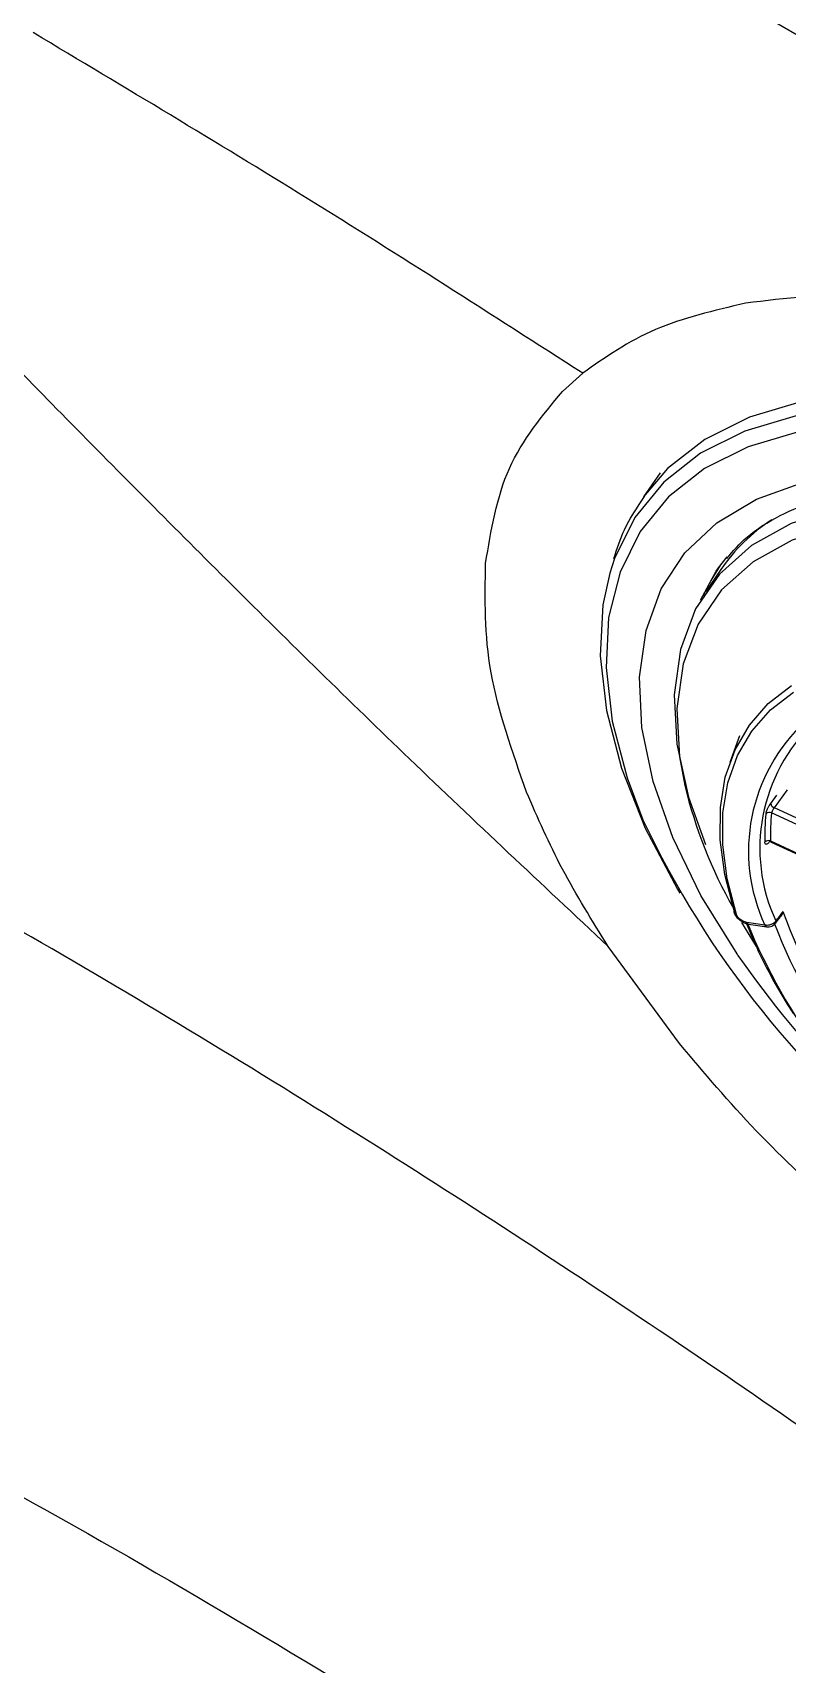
# Model space of a CAD drawing. Extents: x 400 to 501, y 484 to 634.
# Drawn here: x 462.256 to 463.317, y 564.913 to 567.205 of the extents above; entities that cross this region are included whole.
import ezdxf

# ---------------------------------------------------------------- set-up
doc = ezdxf.new("R2010")
doc.units = 0
doc.header["$MEASUREMENT"] = 0
doc.layers.add('DIM', color=3, linetype='Continuous')
doc.layers.add('GEOMETRY', color=3, linetype='Continuous', lineweight=25)

# ---------------------------------------------------------------- blocks, each defined once
blk = doc.blocks.new('2026 GRANDEE')
at = {"layer": 'GEOMETRY', "ltscale": 16}
for p, q in [((12.6048, -30.1142), (12.5762, -30.14)), ((12.7138, -30.2543), (12.6902, -30.2877)), ((12.7989, -30.3899), (12.7779, -30.4209)), ((12.7957, -30.3874), (12.8076, -30.372)), ((12.825, -30.6234), (12.8115, -30.661)), ((12.8691, -30.7184), (12.8776, -30.7068)), ((12.8741, -30.7245), (12.8924, -30.6994)), ((12.9506, -30.7688), (12.8703, -30.7317)), ((12.9536, -30.7612), (12.8741, -30.7245)), ((12.8678, -30.7714), (12.867, -30.7726)), ((12.8688, -30.7712), (12.949, -30.8082)), ((12.8695, -30.7727), (12.9495, -30.8095)), ((12.8697, -30.7727), (12.8695, -30.7727)), ((12.8761, -30.8864), (12.8859, -30.873)), ((12.8861, -30.8701), (12.8762, -30.8836)), ((12.8279, -30.8857), (12.8485, -30.9192)), ((12.8607, -30.8895), (12.8352, -30.8857)), ((12.8379, -30.888), (12.8634, -30.8918)), ((12.7406, -31.0558), (12.6406, -30.9193))]:
    blk.add_line(p, q, dxfattribs=at)
at = {"layer": 'GEOMETRY', "ltscale": 16, "flags": 128}
for points in [[(13.6911, -30.3502), (13.5874, -30.2929), (13.4825, -30.2438), (13.3779, -30.2038), (13.2751, -30.1734), (13.1757, -30.153), (13.081, -30.143), (12.9925, -30.1435), (12.9114, -30.1545), (12.839, -30.1758), (12.7762, -30.2072), (12.7241, -30.2481), (12.6902, -30.2877)], [(13.6688, -30.3877), (13.5677, -30.3317), (13.4653, -30.2838), (13.3632, -30.2447), (13.2629, -30.2151), (13.1659, -30.1952), (13.0735, -30.1854), (12.9871, -30.1859), (12.908, -30.1966), (12.8373, -30.2175), (12.7761, -30.248), (12.7252, -30.288), (12.6854, -30.3366), (12.6573, -30.3934), (12.6412, -30.4573), (12.6375, -30.5275), (12.6461, -30.603), (12.667, -30.6826), (12.6893, -30.7415)], [(13.6792, -30.3686), (13.5762, -30.3116), (13.472, -30.2629), (13.3681, -30.2231), (13.266, -30.1929), (13.1672, -30.1727), (13.0731, -30.1628), (12.9852, -30.1633), (12.9047, -30.1742), (12.8327, -30.1954), (12.7704, -30.2265), (12.7186, -30.2671), (12.6781, -30.3167), (12.6495, -30.3744), (12.6428, -30.3948)], [(12.823, -30.9319), (12.8217, -30.9299), (12.771, -30.8478), (12.7315, -30.7665), (12.7036, -30.6875), (12.6879, -30.6118), (12.6846, -30.5409), (12.6937, -30.4756), (12.7151, -30.4172), (12.7485, -30.3664), (12.7933, -30.3242), (12.8488, -30.2911), (12.9141, -30.2677), (12.9883, -30.2544), (13.0701, -30.2514), (13.1583, -30.2586), (13.2514, -30.2761), (13.3481, -30.3035), (13.4467, -30.3404), (13.5457, -30.3862), (13.6436, -30.4402)], [(13.0718, -30.2928), (13.038, -30.2941), (12.9636, -30.3046), (12.8979, -30.3254), (12.842, -30.3562), (12.7969, -30.3964), (12.7634, -30.4453), (12.742, -30.5021), (12.7331, -30.5658), (12.7369, -30.6353), (12.7532, -30.7095), (12.7771, -30.776)], [(13.169, -30.323), (13.117, -30.318), (13.0366, -30.3181), (12.9636, -30.3284), (12.899, -30.3488), (12.8441, -30.379), (12.7999, -30.4185), (12.7669, -30.4665), (12.7459, -30.5223), (12.7372, -30.5849), (12.7409, -30.6532), (12.7483, -30.6931)], [(12.7703, -30.433), (12.7923, -30.3924), (12.7957, -30.3874)], [(12.7985, -30.3834), (12.7848, -30.4053), (12.774, -30.4269)], [(12.6428, -30.3948), (12.6331, -30.4395), (12.6293, -30.511), (12.6381, -30.5878), (12.6593, -30.6689), (12.6927, -30.753), (12.7378, -30.8389), (12.7412, -30.8446)], [(12.8175, -30.8687), (12.8044, -30.8181), (12.7979, -30.7697), (12.7982, -30.7241), (12.8052, -30.6817), (12.8189, -30.643), (12.8391, -30.6084), (12.8656, -30.5783), (12.8981, -30.553)], [(12.821, -30.8746), (12.808, -30.8245), (12.8016, -30.7766), (12.8019, -30.7315), (12.8089, -30.6895), (12.8224, -30.6512), (12.8424, -30.617), (12.8686, -30.5872), (12.9008, -30.5622)], [(12.8784, -30.9773), (12.8922, -31.0004), (12.9008, -31.0142)]]:
    blk.add_lwpolyline(points, dxfattribs=at)
at = {"layer": 'GEOMETRY', "ltscale": 256}
for centre, radius, start, end in [((13.0104, -30.5351), 0.2566, 123.0448, 145.5241), ((13.0845, -30.7853), 0.2468, 132.4952, 204.9724), ((13.0969, -30.7814), 0.2432, 133.6634, 204.8474), ((13.3932, -30.5377), 0.6634, 193.5461, 209.6131), ((13.1294, -30.7637), 0.2688, 173.4708, 181.9788), ((12.8673, -30.7375), 0.0065, 61.7616, 138.8619), ((13.135, -30.762), 0.2664, 173.471, 181.9787), ((12.8768, -30.7173), 0.00775, 188.1686, 249.7593), ((13.9306, -30.1535), 1.3735, 205.3485, 231.7947), ((12.866, -30.7775), 0.00686, 66.1184, 139.4008), ((12.8689, -30.7724), 0.00195, 135.125, 185.2844), ((12.8216, -30.8703), 0.00436, 159.0903, 262.5485), ((13.5322, -30.6421), 0.6851, 199.434, 218.6534), ((13.4656, -30.6385), 0.6779, 201.3992, 209.9873), ((12.8387, -30.8844), 0.00372, 199.9925, 257.3673), ((13.6901, -30.528), 0.9263, 202.7178, 229.2296), ((12.8642, -30.8882), 0.00372, 200.0222, 256.9889), ((13.5384, -30.6369), 0.7096, 200.6751, 218.5533), ((12.8735, -30.8849), 0.00303, 324.4261, 24.1338), ((13.9358, -30.162), 1.3532, 214.6775, 224.7042)]:
    blk.add_arc(centre, radius, start, end, dxfattribs=at)
at = {"layer": 'GEOMETRY', "ltscale": 16}
for points, knots in [([(12.0604, -29.1826), (12.2871, -29.3001), (12.745, -29.5374), (13.4186, -29.9438), (14.0929, -30.3739), (14.7612, -30.8223), (15.2973, -31.2182), (15.6085, -31.4659), (15.7116, -31.5499)], [0, 0, 0, 0, 0.1206767, 0.2437611, 0.3714219, 0.4976422, 0.6220962, 0.6846118, 0.6846118, 0.6846118, 0.6846118]), ([(12.6048, -30.1142), (12.4761, -30.0316), (12.2211, -29.8681), (11.9611, -29.7127), (11.8323, -29.6358)], [0, 0, 0, 0, 0.50468, 1, 1, 1, 1]), ([(12.6406, -30.9193), (12.5468, -30.8315), (12.3659, -30.6623), (12.1135, -30.4143), (11.8824, -30.1823), (11.737, -30.0328), (11.6664, -29.9603)], [0, 0, 0, 0, 0.273905, 0.528314, 0.771139, 1, 1, 1, 1]), ([(13.2012, -30.0275), (13.1346, -30.0168), (13.0014, -29.9953), (12.8896, -30.009), (12.8337, -30.0158)], [0, 0, 0, 0, 0.499949, 1, 1, 1, 1]), ([(12.8337, -30.0158), (12.7894, -30.0261), (12.701, -30.0467), (12.6368, -30.0917), (12.6048, -30.1142)], [0, 0, 0, 0, 0.501155, 1, 1, 1, 1]), ([(12.4682, -30.3813), (12.476, -30.3346), (12.4915, -30.2414), (12.548, -30.1738), (12.5762, -30.14)], [0, 0, 0, 0, 0.500073, 1, 1, 1, 1]), ([(12.8071, -30.3743), (12.8161, -30.364), (12.8365, -30.3407), (12.8802, -30.3133), (12.9351, -30.291), (12.9983, -30.2773), (13.0684, -30.2721), (13.1447, -30.2756), (13.2261, -30.2877), (13.3115, -30.3084), (13.3997, -30.3373), (13.4892, -30.3744), (13.5696, -30.414), (13.6192, -30.4428), (13.6394, -30.4545)], [0, 0, 0, 0, 0.072585, 0.163656, 0.252503, 0.339507, 0.425556, 0.51127, 0.596941, 0.682698, 0.768599, 0.854648, 0.940819, 1, 1, 1, 1]), ([(12.6913, -30.2873), (12.6809, -30.3026), (12.6626, -30.3294), (12.6526, -30.3611), (12.6482, -30.3748)], [0, 0, 0, 0, 0.56759, 1, 1, 1, 1]), ([(12.5259, -30.7028), (12.5058, -30.6456), (12.4656, -30.5312), (12.4673, -30.4312), (12.4682, -30.3813)], [0, 0, 0, 0, 0.4999927, 1, 1, 1, 1]), ([(14.9964, -33.2655), (14.8348, -33.1179), (14.4898, -32.8121), (14.0101, -32.414), (13.5594, -32.0625), (13.1568, -31.765), (12.7364, -31.4718), (12.2931, -31.1829), (11.823, -30.8967), (11.4957, -30.719), (11.3281, -30.628)], [0.6207093, 0.6207093, 0.6207093, 0.6207093, 0.6750251, 0.7352437, 0.775831, 0.8176472, 0.860474, 0.904507, 0.9511212, 1, 1, 1, 1]), ([(12.6406, -30.9193), (12.618, -30.883), (12.5726, -30.8101), (12.5415, -30.7387), (12.5259, -30.7028)], [0, 0, 0, 0, 0.497638, 1, 1, 1, 1]), ([(12.8624, -30.7332), (12.8626, -30.7321), (12.863, -30.7298), (12.8649, -30.7254), (12.867, -30.7214), (12.8684, -30.7194), (12.8691, -30.7184)], [0, 0, 0, 0, 0.2735245, 0.5585328, 0.7840573, 1, 1, 1, 1]), ([(12.8703, -30.7317), (12.8705, -30.7312), (12.8708, -30.7301), (12.8718, -30.728), (12.873, -30.726), (12.8737, -30.725), (12.8741, -30.7245)], [0, 0, 0, 0, 0.272621, 0.55768, 0.783623, 1, 1, 1, 1]), ([(12.867, -30.7726), (12.8665, -30.7731), (12.8656, -30.7742), (12.8642, -30.7754), (12.8629, -30.776), (12.8618, -30.7759), (12.861, -30.775), (12.8609, -30.7737), (12.8608, -30.773)], [0, 0, 0, 0, 0.1371139, 0.2935548, 0.4720978, 0.6308313, 0.8065659, 1, 1, 1, 1]), ([(12.8678, -30.7714), (12.8678, -30.7714), (12.8678, -30.7716), (12.8685, -30.7719), (12.8692, -30.7724), (12.8696, -30.7727)], [0, 0, 0, 0, 0.005284, 0.381611, 1, 1, 1, 1]), ([(12.8695, -30.7727), (12.8695, -30.7727), (12.8693, -30.7726), (12.869, -30.7722), (12.8688, -30.7716), (12.8688, -30.7712)], [0, 0, 0, 0, 0.030782, 0.493202, 1, 1, 1, 1]), ([(12.8173, -30.8715), (12.8177, -30.8724), (12.8184, -30.8743), (12.8203, -30.8771), (12.8227, -30.8798), (12.8255, -30.8823), (12.8286, -30.8845), (12.8319, -30.8862), (12.8348, -30.8873), (12.8364, -30.8877), (12.8371, -30.8878)], [0, 0, 0, 0, 0.132655, 0.264918, 0.396612, 0.52762, 0.657894, 0.787453, 0.91636, 1, 1, 1, 1]), ([(12.8209, -30.8746), (12.8203, -30.874), (12.8186, -30.8721), (12.8179, -30.8701), (12.8175, -30.8687)], [0, 0, 0, 0, 0.3238784, 1, 1, 1, 1]), ([(12.8861, -30.8701), (12.8855, -30.8719), (12.8845, -30.8749), (12.8821, -30.8783), (12.8797, -30.8805), (12.8777, -30.8811), (12.8768, -30.8813)], [0, 0, 0, 0, 0.372697, 0.597174, 0.804745, 1, 1, 1, 1]), ([(12.8352, -30.8857), (12.8343, -30.8855), (12.8325, -30.8851), (12.8297, -30.8838), (12.8271, -30.8822), (12.8248, -30.8803), (12.823, -30.8783), (12.8217, -30.8763), (12.8212, -30.8752), (12.821, -30.8746)], [0, 0, 0, 0, 0.158156, 0.318394, 0.46963, 0.604217, 0.75712, 0.886501, 1, 1, 1, 1]), ([(12.8762, -30.8836), (12.8754, -30.8846), (12.8738, -30.8864), (12.8711, -30.8879), (12.8689, -30.8888), (12.8669, -30.8894), (12.8639, -30.8899), (12.8619, -30.8896), (12.8607, -30.8895)], [0, 0, 0, 0, 0.237734, 0.433923, 0.504543, 0.622544, 0.78777, 1, 1, 1, 1]), ([(12.8633, -30.8918), (12.8644, -30.8919), (12.8667, -30.892), (12.8704, -30.8909), (12.8739, -30.889), (12.8753, -30.8873), (12.8761, -30.8864)], [0, 0, 0, 0, 0.2516131, 0.5021852, 0.7517719, 1, 1, 1, 1]), ([(12.9695, -31.2944), (12.9281, -31.2561), (12.8449, -31.1792), (12.7755, -31.097), (12.7406, -31.0558)], [0, 0, 0, 0, 0.49782, 1, 1, 1, 1]), ([(10.998, -31.2792), (11.2061, -31.3787), (11.6267, -31.5798), (12.2398, -31.9317), (12.8462, -32.32), (13.442, -32.7453), (14.0253, -33.2032), (14.543, -33.6475), (14.8624, -33.9424), (14.9964, -34.0699)], [0, 0, 0, 0, 0.0594722, 0.1202172, 0.1821376, 0.2450839, 0.3088661, 0.3732651, 0.4209189, 0.4209189, 0.4209189, 0.4209189])]:
    blk.add_open_spline(points, degree=3, knots=knots, dxfattribs=at)

msp = doc.modelspace()

# ---------------------------------------------------------------- block references
at = {"layer": 'DIM'}
msp.add_blockref('2026 GRANDEE', (450.4248, 596.8403), dxfattribs=at)

doc.saveas('drawing.dxf')
